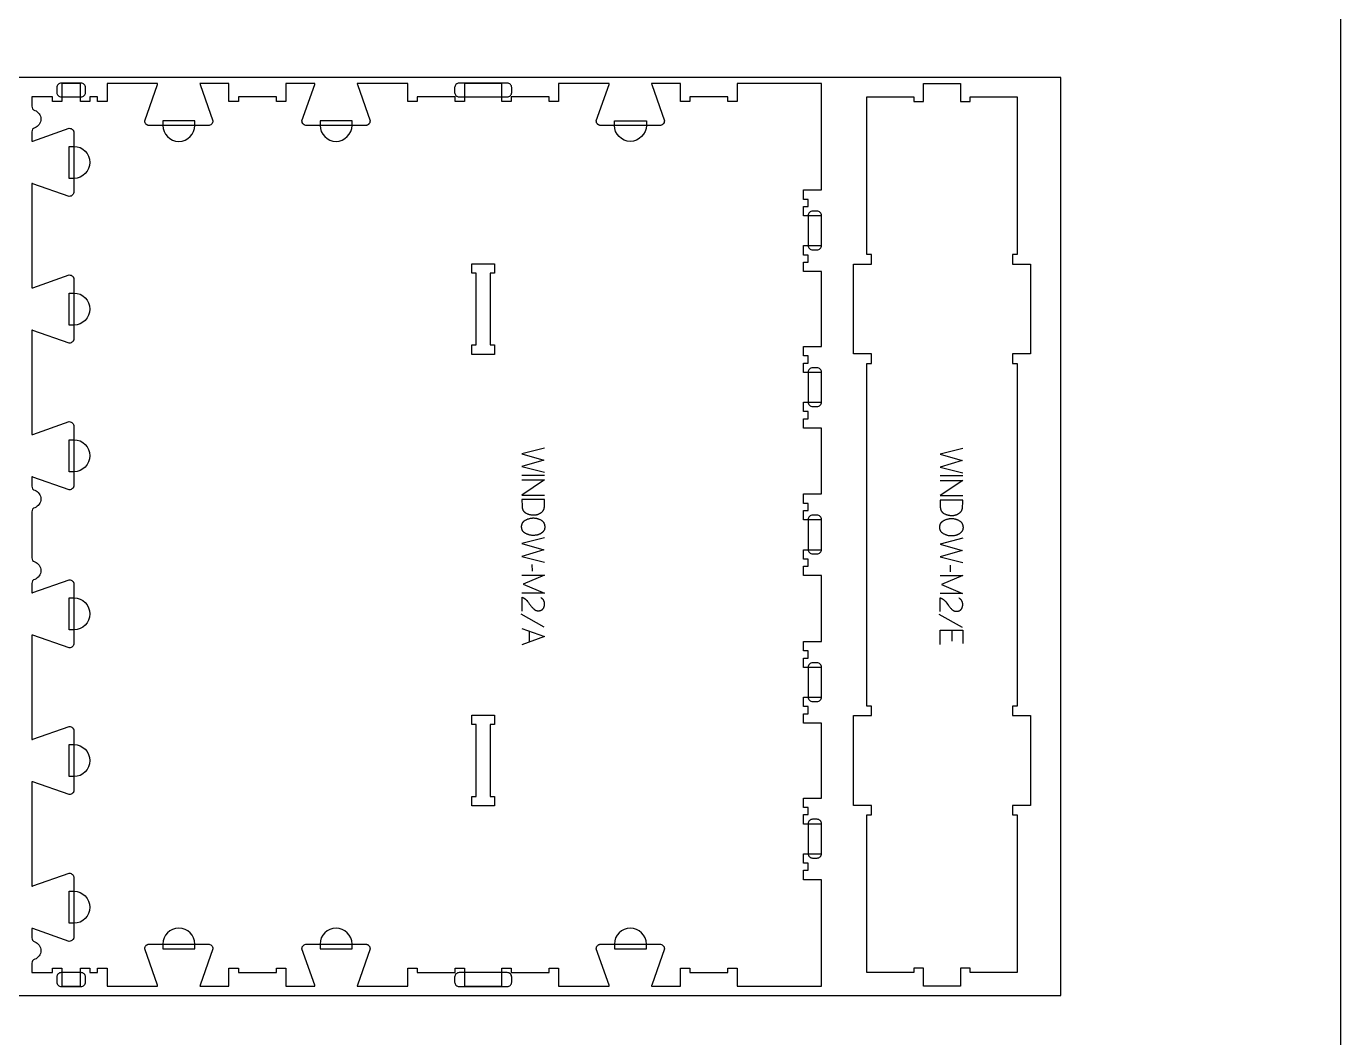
# Model space of a CAD drawing. Extents: x 0 to 4485, y 0 to 8771.
# Drawn here: x 1437 to 3183, y 2387 to 3731 of the extents above; entities that cross this region are included whole.
import ezdxf

# ---------------------------------------------------------------- set-up
doc = ezdxf.new("R2010")
doc.units = 0
for name, color, linetype in [('0_SHEET_SPRUCEPLY_2440X122', 1, 'CONTINUOUS'), ('1_ANYTOOL_1MMDEEP_LABELS_S', 2, 'CONTINUOUS'), ('3_ANYTOOL_CUTTHROUGH_INSID', 4, 'CONTINUOUS'), ('4_ANYTOOL_CUTTHROUGH_OUTSI', 5, 'CONTINUOUS'), ('5_ANYTOOL_HALF_MILL_9MM_IN', 3, 'CONTINUOUS'), ('DONOTCUT', 7, 'CONTINUOUS')]:
    doc.layers.add(name, color=color, linetype=linetype)

msp = doc.modelspace()

# ---------------------------------------------------------------- linework, layer by layer
at = {"layer": '0_SHEET_SPRUCEPLY_2440X122'}
msp.add_lwpolyline([(371.7, 3662.6), (371.7, 2442.6), (2811.7, 2442.6), (2811.7, 3662.6)], close=True, dxfattribs=at)
at = {"layer": '1_ANYTOOL_1MMDEEP_LABELS_S', "color": 2}
for points in [[(2125.4, 3170.2), (2095.4, 3162.5), (2124.5, 3154.1), (2095.4, 3145.6), (2125.4, 3138.1)], [(2681.1, 3169.6), (2651.1, 3161.9), (2680.2, 3153.4), (2651.1, 3144.9), (2681.1, 3137.4)], [(2125.4, 3133.7), (2095.4, 3133.7)], [(2095.4, 3127.7), (2125.4, 3127.7), (2095.4, 3107.7), (2125.4, 3107.7)], [(2681.1, 3133.1), (2651.1, 3133.1)], [(2651.1, 3127.1), (2681.1, 3127.1), (2651.1, 3107), (2681.1, 3107)], [(2125.4, 3050.8), (2095.4, 3043.1), (2124.5, 3034.7), (2095.4, 3026.2), (2125.4, 3018.7)], [(2681.1, 3050.2), (2651.1, 3042.5), (2680.2, 3034), (2651.1, 3025.5), (2681.1, 3018)], [(2109.3, 3006.5), (2109.2, 3015.3)], [(2665, 3005.8), (2664.9, 3014.6)], [(2095.4, 3001.3), (2125.4, 3001.3), (2097.1, 2989.3), (2125.3, 2977.3), (2095.4, 2977.3)], [(2651.1, 3000.7), (2681.1, 3000.7), (2652.8, 2988.7), (2681, 2976.7), (2651.1, 2976.7)], [(2095.5, 2953.5), (2095.5, 2971.8), (2096, 2971.6), (2096.2, 2971.5), (2096.4, 2971.4), (2096.7, 2971.4), (2096.9, 2971.3), (2097.1, 2971.2), (2097.3, 2971.1), (2097.5, 2971), (2097.7, 2970.9), (2097.9, 2970.8), (2098.1, 2970.7), (2098.3, 2970.5), (2098.5, 2970.4), (2098.7, 2970.3), (2098.9, 2970.2), (2099.1, 2970.1), (2099.3, 2969.9), (2099.5, 2969.8), (2099.7, 2969.6), (2099.8, 2969.5), (2100, 2969.4), (2100.2, 2969.2), (2100.4, 2969.1), (2100.5, 2968.9), (2100.7, 2968.7), (2100.9, 2968.6), (2101.1, 2968.4), (2101.2, 2968.2), (2101.4, 2968.1), (2101.7, 2967.7), (2102.9, 2966.2), (2104.1, 2964.7), (2105.2, 2963.2), (2106.4, 2961.7), (2106.9, 2960.9), (2107.5, 2960.2), (2108.1, 2959.5), (2108.7, 2958.8), (2109.3, 2958.1), (2109.9, 2957.5), (2110.5, 2956.9), (2111.1, 2956.3), (2111.2, 2956.1), (2111.4, 2956), (2111.6, 2955.9), (2111.7, 2955.7), (2111.9, 2955.6), (2112.1, 2955.5), (2112.2, 2955.4), (2112.4, 2955.3), (2112.6, 2955.1), (2112.8, 2955), (2112.9, 2954.9), (2113.1, 2954.8), (2113.3, 2954.8), (2113.5, 2954.7), (2113.7, 2954.6), (2113.9, 2954.5), (2114.1, 2954.4), (2114.3, 2954.4), (2114.5, 2954.3), (2114.7, 2954.3), (2114.9, 2954.2), (2115.1, 2954.2), (2115.3, 2954.1), (2115.5, 2954.1), (2115.7, 2954), (2115.9, 2954), (2116.1, 2954), (2116.3, 2954), (2116.5, 2953.9), (2116.8, 2953.9), (2117, 2953.9), (2117.2, 2953.9), (2117.5, 2953.9), (2117.7, 2953.9), (2118, 2953.9), (2118.2, 2954), (2118.4, 2954), (2118.7, 2954), (2118.9, 2954), (2119.1, 2954.1), (2119.3, 2954.1), (2119.6, 2954.2), (2119.8, 2954.2), (2120, 2954.3), (2120.2, 2954.3), (2120.4, 2954.4), (2120.6, 2954.5), (2120.8, 2954.6), (2121, 2954.6), (2121.1, 2954.7), (2121.3, 2954.8), (2121.5, 2954.9), (2121.7, 2955), (2121.8, 2955.1), (2122, 2955.2), (2122.2, 2955.3), (2122.3, 2955.5), (2122.5, 2955.6), (2122.6, 2955.7), (2122.8, 2955.9), (2122.9, 2956), (2123.1, 2956.1), (2123.2, 2956.3), (2123.3, 2956.5), (2123.5, 2956.6), (2123.6, 2956.8), (2123.7, 2956.9), (2123.8, 2957.1), (2124, 2957.3), (2124.1, 2957.4), (2124.2, 2957.6), (2124.3, 2957.8), (2124.4, 2958), (2124.5, 2958.2), (2124.5, 2958.3), (2124.6, 2958.5), (2124.7, 2958.7), (2124.8, 2958.9), (2124.9, 2959.1), (2124.9, 2959.3), (2125, 2959.5), (2125, 2959.7), (2125.1, 2959.9), (2125.2, 2960.1), (2125.2, 2960.3), (2125.2, 2960.6), (2125.3, 2960.8), (2125.3, 2961), (2125.3, 2961.2), (2125.4, 2961.4), (2125.4, 2961.7), (2125.4, 2961.9), (2125.4, 2962.1), (2125.4, 2962.4), (2125.4, 2962.8), (2125.4, 2963.2), (2125.4, 2963.6), (2125.4, 2963.9), (2125.4, 2964.3), (2125.3, 2964.6), (2125.3, 2964.9), (2125.2, 2965.3), (2125.1, 2965.6), (2125, 2965.9), (2125, 2966.1), (2125, 2966.2), (2124.9, 2966.4), (2124.8, 2966.5), (2124.8, 2966.7), (2124.7, 2966.8), (2124.7, 2966.9), (2124.6, 2967.1), (2124.5, 2967.2), (2124.5, 2967.4), (2124.4, 2967.5), (2124.3, 2967.6), (2124.3, 2967.8), (2124.2, 2967.9), (2124.1, 2968), (2124, 2968.2), (2123.9, 2968.3), (2123.8, 2968.4), (2123.7, 2968.6), (2123.7, 2968.7), (2123.6, 2968.8), (2123.5, 2968.9), (2123.4, 2969), (2123.3, 2969.2), (2123.1, 2969.3), (2123, 2969.4), (2122.9, 2969.5), (2122.8, 2969.6), (2122.7, 2969.7), (2122.6, 2969.8), (2122.5, 2969.9), (2122.3, 2970), (2122.1, 2970.2), (2121.8, 2970.4), (2121.5, 2970.6), (2121.3, 2970.8), (2121, 2971), (2120.7, 2971.2), (2120.3, 2971.3)], [(2651.2, 2952.8), (2651.2, 2971.1), (2651.7, 2971), (2651.9, 2970.9), (2652.1, 2970.8), (2652.4, 2970.7), (2652.6, 2970.6), (2652.8, 2970.5), (2653, 2970.4), (2653.2, 2970.3), (2653.4, 2970.2), (2653.6, 2970.1), (2653.8, 2970), (2654, 2969.9), (2654.2, 2969.8), (2654.4, 2969.7), (2654.6, 2969.5), (2654.8, 2969.4), (2655, 2969.3), (2655.2, 2969.1), (2655.4, 2969), (2655.5, 2968.9), (2655.7, 2968.7), (2655.9, 2968.6), (2656.1, 2968.4), (2656.2, 2968.3), (2656.4, 2968.1), (2656.6, 2967.9), (2656.7, 2967.8), (2656.9, 2967.6), (2657.1, 2967.4), (2657.4, 2967.1), (2658.6, 2965.6), (2659.8, 2964.1), (2660.9, 2962.6), (2662.1, 2961.1), (2662.6, 2960.3), (2663.2, 2959.6), (2663.8, 2958.9), (2664.4, 2958.2), (2665, 2957.5), (2665.6, 2956.9), (2666.2, 2956.2), (2666.8, 2955.6), (2666.9, 2955.5), (2667.1, 2955.4), (2667.3, 2955.2), (2667.4, 2955.1), (2667.6, 2955), (2667.8, 2954.8), (2667.9, 2954.7), (2668.1, 2954.6), (2668.3, 2954.5), (2668.5, 2954.4), (2668.6, 2954.3), (2668.8, 2954.2), (2669, 2954.1), (2669.2, 2954), (2669.4, 2953.9), (2669.6, 2953.9), (2669.8, 2953.8), (2670, 2953.7), (2670.1, 2953.7), (2670.3, 2953.6), (2670.6, 2953.6), (2670.8, 2953.5), (2671, 2953.5), (2671.2, 2953.4), (2671.4, 2953.4), (2671.6, 2953.4), (2671.8, 2953.3), (2672, 2953.3), (2672.2, 2953.3), (2672.5, 2953.3), (2672.7, 2953.3), (2672.9, 2953.3), (2673.2, 2953.3), (2673.4, 2953.3), (2673.7, 2953.3), (2673.9, 2953.3), (2674.1, 2953.3), (2674.4, 2953.4), (2674.6, 2953.4), (2674.8, 2953.4), (2675, 2953.5), (2675.2, 2953.5), (2675.5, 2953.6), (2675.7, 2953.6), (2675.9, 2953.7), (2676.1, 2953.8), (2676.3, 2953.8), (2676.5, 2953.9), (2676.7, 2954), (2676.8, 2954.1), (2677, 2954.2), (2677.2, 2954.3), (2677.4, 2954.4), (2677.5, 2954.5), (2677.7, 2954.6), (2677.9, 2954.7), (2678, 2954.8), (2678.2, 2955), (2678.3, 2955.1), (2678.5, 2955.2), (2678.6, 2955.4), (2678.8, 2955.5), (2678.9, 2955.7), (2679, 2955.8), (2679.2, 2956), (2679.3, 2956.1), (2679.4, 2956.3), (2679.5, 2956.5), (2679.7, 2956.6), (2679.8, 2956.8), (2679.9, 2957), (2680, 2957.2), (2680.1, 2957.3), (2680.2, 2957.5), (2680.2, 2957.7), (2680.3, 2957.9), (2680.4, 2958.1), (2680.5, 2958.3), (2680.6, 2958.5), (2680.6, 2958.7), (2680.7, 2958.9), (2680.7, 2959.1), (2680.8, 2959.3), (2680.9, 2959.5), (2680.9, 2959.7), (2680.9, 2959.9), (2681, 2960.1), (2681, 2960.4), (2681, 2960.6), (2681.1, 2960.8), (2681.1, 2961), (2681.1, 2961.3), (2681.1, 2961.5), (2681.1, 2961.7), (2681.1, 2962.2), (2681.1, 2962.6), (2681.1, 2962.9), (2681.1, 2963.3), (2681.1, 2963.6), (2681, 2964), (2681, 2964.3), (2680.9, 2964.6), (2680.8, 2964.9), (2680.7, 2965.3), (2680.7, 2965.4), (2680.6, 2965.6), (2680.6, 2965.7), (2680.5, 2965.9), (2680.5, 2966), (2680.4, 2966.2), (2680.4, 2966.3), (2680.3, 2966.5), (2680.2, 2966.6), (2680.2, 2966.7), (2680.1, 2966.9), (2680, 2967), (2679.9, 2967.1), (2679.9, 2967.3), (2679.8, 2967.4), (2679.7, 2967.5), (2679.6, 2967.7), (2679.5, 2967.8), (2679.4, 2967.9), (2679.3, 2968), (2679.3, 2968.2), (2679.2, 2968.3), (2679.1, 2968.4), (2679, 2968.5), (2678.8, 2968.6), (2678.7, 2968.7), (2678.6, 2968.9), (2678.5, 2969), (2678.4, 2969.1), (2678.3, 2969.2), (2678.2, 2969.3), (2678, 2969.4), (2677.8, 2969.6), (2677.5, 2969.8), (2677.2, 2970), (2677, 2970.2), (2676.7, 2970.3), (2676.4, 2970.5), (2676, 2970.7)], [(2125, 2932.2), (2094.2, 2949.4)], [(2680.7, 2931.6), (2649.9, 2948.8)], [(2095.4, 2930.5), (2125.4, 2919.6), (2095.4, 2908.6)], [(2105, 2927.1), (2105, 2912.1)], [(2651.1, 2909.2), (2651.1, 2928.2), (2681.1, 2928.2), (2681.1, 2910.3)], [(2667.2, 2913.5), (2667.2, 2928.2)]]:
    msp.add_lwpolyline(points, dxfattribs=at)
for points in [[(2125.4, 3101.6), (2095.4, 3101.6), (2095.5, 3093.1), (2095.5, 3092.7), (2095.6, 3092.3), (2095.6, 3091.9), (2095.6, 3091.5), (2095.7, 3091.1), (2095.7, 3090.7), (2095.8, 3090.4), (2095.9, 3090), (2096, 3089.7), (2096.1, 3089.3), (2096.2, 3089), (2096.3, 3088.7), (2096.4, 3088.3), (2096.5, 3088.2), (2096.5, 3088), (2096.6, 3087.9), (2096.7, 3087.7), (2096.8, 3087.6), (2096.8, 3087.4), (2096.9, 3087.3), (2097, 3087.2), (2097.1, 3087), (2097.2, 3086.9), (2097.3, 3086.7), (2097.3, 3086.6), (2097.4, 3086.5), (2097.5, 3086.4), (2097.6, 3086.2), (2097.7, 3086.1), (2097.8, 3086), (2097.9, 3085.9), (2098.1, 3085.7), (2098.2, 3085.6), (2098.3, 3085.5), (2098.4, 3085.4), (2098.5, 3085.3), (2098.6, 3085.2), (2098.7, 3085.1), (2098.9, 3084.9), (2099, 3084.8), (2099.1, 3084.7), (2099.3, 3084.6), (2099.4, 3084.5), (2099.5, 3084.4), (2099.7, 3084.4), (2100, 3084.2), (2100.2, 3084), (2100.5, 3083.8), (2101.2, 3083.5), (2101.8, 3083.2), (2102.4, 3082.9), (2103.1, 3082.7), (2103.7, 3082.4), (2104.3, 3082.2), (2105, 3082), (2105.7, 3081.9), (2106.3, 3081.7), (2107, 3081.6), (2107.7, 3081.5), (2108.4, 3081.4), (2109, 3081.3), (2109.7, 3081.3), (2110.4, 3081.2), (2111.1, 3081.2), (2111.7, 3081.2), (2112.3, 3081.2), (2112.9, 3081.3), (2113.5, 3081.4), (2114.1, 3081.5), (2114.3, 3081.5), (2114.6, 3081.6), (2114.9, 3081.6), (2115.2, 3081.7), (2115.5, 3081.8), (2115.7, 3081.8), (2116, 3081.9), (2116.3, 3082), (2116.6, 3082.1), (2116.8, 3082.2), (2117.1, 3082.3), (2117.4, 3082.4), (2117.6, 3082.5), (2117.9, 3082.6), (2118.4, 3082.9), (2118.9, 3083.1), (2119.5, 3083.4), (2120, 3083.7), (2120.3, 3083.9), (2120.6, 3084.1), (2120.9, 3084.3), (2121.1, 3084.5), (2121.4, 3084.7), (2121.7, 3084.9), (2121.9, 3085.1), (2122.2, 3085.3), (2122.4, 3085.6), (2122.6, 3085.8), (2122.8, 3086), (2123, 3086.3), (2123.2, 3086.5), (2123.4, 3086.7), (2123.6, 3087), (2123.8, 3087.2), (2123.9, 3087.5), (2124.1, 3087.7), (2124.2, 3088), (2124.3, 3088.2), (2124.4, 3088.5), (2124.6, 3088.8), (2124.7, 3089), (2124.8, 3089.3), (2124.8, 3089.6), (2124.9, 3089.9), (2125, 3090.1), (2125, 3090.4), (2125.1, 3090.7), (2125.1, 3091), (2125.2, 3091.3), (2125.2, 3091.6), (2125.3, 3094), (2125.4, 3096.5), (2125.4, 3099)], [(2681.1, 3101), (2651.1, 3101), (2651.2, 3092.4), (2651.2, 3092), (2651.3, 3091.6), (2651.3, 3091.2), (2651.3, 3090.8), (2651.4, 3090.5), (2651.4, 3090.1), (2651.5, 3089.7), (2651.6, 3089.4), (2651.7, 3089), (2651.8, 3088.7), (2651.9, 3088.3), (2652, 3088), (2652.1, 3087.7), (2652.2, 3087.6), (2652.2, 3087.4), (2652.3, 3087.2), (2652.4, 3087.1), (2652.5, 3086.9), (2652.5, 3086.8), (2652.6, 3086.7), (2652.7, 3086.5), (2652.8, 3086.4), (2652.9, 3086.2), (2652.9, 3086.1), (2653, 3086), (2653.1, 3085.8), (2653.2, 3085.7), (2653.3, 3085.6), (2653.4, 3085.5), (2653.5, 3085.3), (2653.6, 3085.2), (2653.7, 3085.1), (2653.9, 3085), (2654, 3084.9), (2654.1, 3084.7), (2654.2, 3084.6), (2654.3, 3084.5), (2654.4, 3084.4), (2654.6, 3084.3), (2654.7, 3084.2), (2654.8, 3084.1), (2655, 3084), (2655.1, 3083.9), (2655.2, 3083.8), (2655.4, 3083.7), (2655.6, 3083.5), (2655.9, 3083.3), (2656.2, 3083.2), (2656.9, 3082.9), (2657.5, 3082.6), (2658.1, 3082.3), (2658.8, 3082), (2659.4, 3081.8), (2660, 3081.6), (2660.7, 3081.4), (2661.4, 3081.2), (2662, 3081.1), (2662.7, 3080.9), (2663.4, 3080.8), (2664, 3080.7), (2664.7, 3080.7), (2665.4, 3080.6), (2666.1, 3080.6), (2666.8, 3080.6), (2667.4, 3080.6), (2668, 3080.6), (2668.6, 3080.7), (2669.2, 3080.7), (2669.8, 3080.8), (2670, 3080.9), (2670.3, 3080.9), (2670.6, 3081), (2670.9, 3081), (2671.2, 3081.1), (2671.4, 3081.2), (2671.7, 3081.3), (2672, 3081.4), (2672.3, 3081.4), (2672.5, 3081.5), (2672.8, 3081.6), (2673.1, 3081.7), (2673.3, 3081.9), (2673.6, 3082), (2674.1, 3082.2), (2674.6, 3082.5), (2675.2, 3082.8), (2675.7, 3083.1), (2676, 3083.2), (2676.3, 3083.4), (2676.6, 3083.6), (2676.8, 3083.9), (2677.1, 3084.1), (2677.4, 3084.3), (2677.6, 3084.5), (2677.9, 3084.7), (2678.1, 3084.9), (2678.3, 3085.2), (2678.5, 3085.4), (2678.7, 3085.6), (2678.9, 3085.8), (2679.1, 3086.1), (2679.3, 3086.3), (2679.4, 3086.6), (2679.6, 3086.8), (2679.8, 3087.1), (2679.9, 3087.3), (2680, 3087.6), (2680.1, 3087.9), (2680.3, 3088.1), (2680.4, 3088.4), (2680.5, 3088.7), (2680.5, 3088.9), (2680.6, 3089.2), (2680.7, 3089.5), (2680.7, 3089.8), (2680.8, 3090.1), (2680.8, 3090.4), (2680.8, 3090.7), (2680.9, 3091), (2681, 3093.4), (2681.1, 3095.9), (2681.1, 3098.4)], [(2125.8, 3065.1), (2125.8, 3064.8), (2125.8, 3064.4), (2125.7, 3064), (2125.7, 3063.7), (2125.7, 3063.5), (2125.6, 3063.4), (2125.6, 3063.2), (2125.6, 3063), (2125.5, 3062.9), (2125.5, 3062.7), (2125.5, 3062.5), (2125.4, 3062.4), (2125.4, 3062.2), (2125.3, 3062), (2125.3, 3061.9), (2125.2, 3061.7), (2125.2, 3061.6), (2125.1, 3061.4), (2125, 3061.3), (2125, 3061.1), (2124.9, 3061), (2124.8, 3060.9), (2124.7, 3060.7), (2124.7, 3060.6), (2124.6, 3060.4), (2124.5, 3060.3), (2124.4, 3060.2), (2124.3, 3060), (2124.1, 3059.8), (2123.9, 3059.5), (2123.7, 3059.3), (2123.5, 3059), (2123.3, 3058.8), (2123.1, 3058.6), (2122.9, 3058.3), (2122.6, 3058.1), (2122.4, 3057.9), (2122.2, 3057.7), (2121.9, 3057.5), (2121.6, 3057.3), (2121.4, 3057.1), (2121.1, 3056.9), (2120.8, 3056.8), (2120.6, 3056.6), (2120.3, 3056.4), (2120, 3056.3), (2119.7, 3056.1), (2119.4, 3056), (2119.1, 3055.8), (2118.8, 3055.7), (2118.5, 3055.5), (2118.2, 3055.4), (2117.9, 3055.3), (2117.5, 3055.2), (2117.2, 3055.1), (2116.9, 3055), (2116.6, 3054.9), (2116.2, 3054.8), (2115.9, 3054.7), (2115.5, 3054.6), (2114.9, 3054.5), (2114.2, 3054.3), (2113.5, 3054.2), (2112.9, 3054.2), (2112.2, 3054.1), (2111.6, 3054), (2110.9, 3054), (2110.3, 3054), (2109.6, 3054), (2109, 3054), (2108.4, 3054.1), (2107.7, 3054.2), (2107.1, 3054.3), (2106.5, 3054.4), (2105.8, 3054.5), (2105.2, 3054.7), (2104.5, 3054.9), (2103.9, 3055.1), (2103.3, 3055.3), (2102.6, 3055.6), (2102, 3055.8), (2101.4, 3056.1), (2100.7, 3056.4), (2100.1, 3056.8), (2099.8, 3056.9), (2099.5, 3057.1), (2099.2, 3057.3), (2098.9, 3057.5), (2098.6, 3057.7), (2098.3, 3057.9), (2098.1, 3058.1), (2097.8, 3058.3), (2097.7, 3058.5), (2097.6, 3058.6), (2097.5, 3058.7), (2097.4, 3058.8), (2097.3, 3058.9), (2097.2, 3059), (2097.1, 3059.2), (2097, 3059.3), (2096.9, 3059.4), (2096.8, 3059.5), (2096.7, 3059.7), (2096.6, 3059.8), (2096.5, 3059.9), (2096.4, 3060.1), (2096.3, 3060.2), (2096.3, 3060.3), (2096.2, 3060.5), (2096.1, 3060.6), (2096, 3060.7), (2096, 3060.9), (2095.9, 3061), (2095.8, 3061.2), (2095.8, 3061.3), (2095.7, 3061.5), (2095.6, 3061.6), (2095.6, 3061.8), (2095.5, 3061.9), (2095.5, 3062.1), (2095.4, 3062.4), (2095.3, 3062.7), (2095.2, 3063), (2095.2, 3063.4), (2095.1, 3063.7), (2095.1, 3064), (2095, 3064.4), (2095, 3064.8), (2095, 3065.1), (2095, 3065.5), (2095, 3065.9), (2095, 3066.2), (2095, 3066.6), (2095.1, 3067), (2095.1, 3067.3), (2095.2, 3067.7), (2095.2, 3068), (2095.3, 3068.4), (2095.4, 3068.7), (2095.5, 3069), (2095.5, 3069.2), (2095.6, 3069.3), (2095.6, 3069.5), (2095.7, 3069.6), (2095.8, 3069.8), (2095.8, 3069.9), (2095.9, 3070.1), (2096, 3070.2), (2096, 3070.4), (2096.1, 3070.5), (2096.2, 3070.7), (2096.3, 3070.8), (2096.4, 3070.9), (2096.4, 3071.1), (2096.5, 3071.2), (2096.6, 3071.3), (2096.7, 3071.5), (2096.8, 3071.6), (2096.9, 3071.7), (2097, 3071.9), (2097.1, 3072), (2097.2, 3072.1), (2097.3, 3072.2), (2097.4, 3072.4), (2097.5, 3072.5), (2097.7, 3072.6), (2097.8, 3072.7), (2097.9, 3072.8), (2098, 3072.9), (2098.1, 3073), (2098.4, 3073.3), (2098.7, 3073.5), (2098.9, 3073.7), (2099.2, 3073.9), (2099.5, 3074.1), (2099.8, 3074.2), (2100.2, 3074.4), (2100.8, 3074.8), (2101.5, 3075.1), (2102.1, 3075.4), (2102.8, 3075.6), (2103.4, 3075.9), (2104.1, 3076.1), (2104.7, 3076.3), (2105.4, 3076.5), (2106, 3076.7), (2106.7, 3076.8), (2107.3, 3076.9), (2108, 3077), (2108.6, 3077.1), (2109.3, 3077.1), (2109.9, 3077.2), (2110.6, 3077.2), (2111.3, 3077.2), (2112, 3077.1), (2112.6, 3077.1), (2113.3, 3077), (2114, 3076.9), (2114.7, 3076.8), (2115.3, 3076.6), (2116, 3076.5), (2116.6, 3076.3), (2117.2, 3076.1), (2117.9, 3075.8), (2118.5, 3075.6), (2119.1, 3075.3), (2119.8, 3075), (2120.4, 3074.6), (2121, 3074.3), (2121.3, 3074.1), (2121.6, 3073.9), (2121.8, 3073.7), (2122.1, 3073.5), (2122.4, 3073.3), (2122.6, 3073.1), (2122.8, 3072.9), (2123.1, 3072.6), (2123.2, 3072.5), (2123.3, 3072.4), (2123.4, 3072.3), (2123.5, 3072.2), (2123.6, 3072), (2123.7, 3071.9), (2123.8, 3071.8), (2123.9, 3071.6), (2124, 3071.5), (2124.1, 3071.4), (2124.2, 3071.2), (2124.3, 3071.1), (2124.4, 3071), (2124.4, 3070.8), (2124.5, 3070.7), (2124.6, 3070.6), (2124.7, 3070.4), (2124.7, 3070.3), (2124.9, 3070), (2125, 3069.7), (2125.1, 3069.4), (2125.2, 3069), (2125.3, 3068.7), (2125.4, 3068.4), (2125.5, 3068.1), (2125.6, 3067.7), (2125.6, 3067.4), (2125.7, 3067), (2125.7, 3066.7), (2125.8, 3066.3), (2125.8, 3065.9), (2125.8, 3065.5)], [(2681.5, 3064.5), (2681.5, 3064.1), (2681.5, 3063.8), (2681.4, 3063.4), (2681.4, 3063.1), (2681.4, 3062.9), (2681.3, 3062.7), (2681.3, 3062.5), (2681.3, 3062.4), (2681.2, 3062.2), (2681.2, 3062), (2681.2, 3061.9), (2681.1, 3061.7), (2681.1, 3061.6), (2681, 3061.4), (2681, 3061.3), (2680.9, 3061.1), (2680.9, 3060.9), (2680.8, 3060.8), (2680.7, 3060.6), (2680.7, 3060.5), (2680.6, 3060.4), (2680.5, 3060.2), (2680.4, 3060.1), (2680.4, 3059.9), (2680.3, 3059.8), (2680.2, 3059.7), (2680.1, 3059.5), (2680, 3059.4), (2679.8, 3059.1), (2679.6, 3058.9), (2679.4, 3058.6), (2679.2, 3058.4), (2679, 3058.2), (2678.8, 3057.9), (2678.6, 3057.7), (2678.3, 3057.5), (2678.1, 3057.3), (2677.9, 3057.1), (2677.6, 3056.9), (2677.3, 3056.7), (2677.1, 3056.5), (2676.8, 3056.3), (2676.5, 3056.1), (2676.3, 3055.9), (2676, 3055.8), (2675.7, 3055.6), (2675.4, 3055.5), (2675.1, 3055.3), (2674.8, 3055.2), (2674.5, 3055), (2674.2, 3054.9), (2673.9, 3054.8), (2673.6, 3054.7), (2673.2, 3054.5), (2672.9, 3054.4), (2672.6, 3054.3), (2672.3, 3054.2), (2671.9, 3054.1), (2671.6, 3054.1), (2671.2, 3054), (2670.6, 3053.8), (2669.9, 3053.7), (2669.2, 3053.6), (2668.6, 3053.5), (2667.9, 3053.4), (2667.3, 3053.4), (2666.6, 3053.4), (2666, 3053.4), (2665.3, 3053.4), (2664.7, 3053.4), (2664.1, 3053.5), (2663.4, 3053.5), (2662.8, 3053.6), (2662.1, 3053.7), (2661.5, 3053.9), (2660.9, 3054), (2660.2, 3054.2), (2659.6, 3054.4), (2659, 3054.7), (2658.3, 3054.9), (2657.7, 3055.2), (2657, 3055.5), (2656.4, 3055.8), (2655.8, 3056.1), (2655.5, 3056.3), (2655.2, 3056.5), (2654.9, 3056.7), (2654.6, 3056.9), (2654.3, 3057.1), (2654, 3057.3), (2653.8, 3057.5), (2653.5, 3057.7), (2653.4, 3057.8), (2653.3, 3057.9), (2653.2, 3058), (2653.1, 3058.2), (2653, 3058.3), (2652.9, 3058.4), (2652.8, 3058.5), (2652.7, 3058.6), (2652.6, 3058.8), (2652.5, 3058.9), (2652.4, 3059), (2652.3, 3059.1), (2652.2, 3059.3), (2652.1, 3059.4), (2652, 3059.5), (2651.9, 3059.7), (2651.9, 3059.8), (2651.8, 3060), (2651.7, 3060.1), (2651.7, 3060.2), (2651.6, 3060.4), (2651.5, 3060.5), (2651.5, 3060.7), (2651.4, 3060.8), (2651.3, 3061), (2651.3, 3061.1), (2651.2, 3061.3), (2651.2, 3061.4), (2651.1, 3061.7), (2651, 3062.1), (2650.9, 3062.4), (2650.9, 3062.7), (2650.8, 3063.1), (2650.8, 3063.4), (2650.7, 3063.8), (2650.7, 3064.1), (2650.7, 3064.5), (2650.7, 3064.8), (2650.7, 3065.2), (2650.7, 3065.6), (2650.7, 3066), (2650.8, 3066.3), (2650.8, 3066.7), (2650.9, 3067), (2650.9, 3067.4), (2651, 3067.7), (2651.1, 3068), (2651.2, 3068.4), (2651.2, 3068.5), (2651.3, 3068.7), (2651.3, 3068.8), (2651.4, 3069), (2651.5, 3069.1), (2651.5, 3069.3), (2651.6, 3069.4), (2651.7, 3069.6), (2651.7, 3069.7), (2651.8, 3069.9), (2651.9, 3070), (2652, 3070.2), (2652.1, 3070.3), (2652.1, 3070.4), (2652.2, 3070.6), (2652.3, 3070.7), (2652.4, 3070.8), (2652.5, 3071), (2652.6, 3071.1), (2652.7, 3071.2), (2652.8, 3071.3), (2652.9, 3071.5), (2653, 3071.6), (2653.1, 3071.7), (2653.2, 3071.8), (2653.4, 3072), (2653.5, 3072.1), (2653.6, 3072.2), (2653.7, 3072.3), (2653.8, 3072.4), (2654.1, 3072.6), (2654.4, 3072.8), (2654.6, 3073), (2654.9, 3073.2), (2655.2, 3073.4), (2655.5, 3073.6), (2655.9, 3073.8), (2656.5, 3074.1), (2657.2, 3074.4), (2657.8, 3074.7), (2658.5, 3075), (2659.1, 3075.2), (2659.8, 3075.5), (2660.4, 3075.7), (2661.1, 3075.8), (2661.7, 3076), (2662.4, 3076.2), (2663, 3076.3), (2663.7, 3076.4), (2664.3, 3076.4), (2665, 3076.5), (2665.6, 3076.5), (2666.3, 3076.5), (2667, 3076.5), (2667.7, 3076.5), (2668.3, 3076.4), (2669, 3076.4), (2669.7, 3076.3), (2670.3, 3076.1), (2671, 3076), (2671.7, 3075.8), (2672.3, 3075.6), (2672.9, 3075.4), (2673.6, 3075.2), (2674.2, 3074.9), (2674.8, 3074.6), (2675.5, 3074.3), (2676.1, 3074), (2676.7, 3073.6), (2677, 3073.5), (2677.3, 3073.3), (2677.5, 3073.1), (2677.8, 3072.9), (2678.1, 3072.7), (2678.3, 3072.4), (2678.5, 3072.2), (2678.8, 3072), (2678.9, 3071.9), (2679, 3071.8), (2679.1, 3071.6), (2679.2, 3071.5), (2679.3, 3071.4), (2679.4, 3071.3), (2679.5, 3071.1), (2679.6, 3071), (2679.7, 3070.9), (2679.8, 3070.7), (2679.9, 3070.6), (2680, 3070.5), (2680, 3070.3), (2680.1, 3070.2), (2680.2, 3070.1), (2680.3, 3069.9), (2680.4, 3069.8), (2680.4, 3069.6), (2680.6, 3069.3), (2680.7, 3069), (2680.8, 3068.7), (2680.9, 3068.4), (2681, 3068.1), (2681.1, 3067.8), (2681.2, 3067.4), (2681.3, 3067.1), (2681.3, 3066.7), (2681.4, 3066.4), (2681.4, 3066), (2681.4, 3065.6), (2681.5, 3065.3), (2681.5, 3064.9)]]:
    msp.add_lwpolyline(points, close=True, dxfattribs=at)
at = {"layer": '3_ANYTOOL_CUTTHROUGH_INSID', "color": 4}
for points in [[(2058.9, 3294.6), (2028.6, 3294.6), (2028.6, 3307.1), (2034.6, 3307.1), (2034.6, 3402.6), (2028.6, 3402.6), (2028.6, 3415.1), (2059.1, 3415.1), (2059.1, 3402.6), (2053.1, 3402.6), (2053.1, 3307.1), (2059.1, 3307.1), (2059.1, 3294.6)], [(2028.6, 2802.6), (2028.6, 2815.1), (2059.1, 2815.1), (2059.1, 2802.6), (2053.1, 2802.6), (2053.1, 2707.1), (2059.1, 2707.1), (2059.1, 2694.6), (2028.6, 2694.6), (2028.6, 2707.1), (2034.6, 2707.1), (2034.6, 2802.6)]]:
    msp.add_lwpolyline(points, close=True, dxfattribs=at)
at = {"layer": '4_ANYTOOL_CUTTHROUGH_OUTSI', "color": 5}
msp.add_lwpolyline([(1444.1, 3624.2, 0.317837), (1448, 3618.8, -0.707107), (1448, 3595.7, 0.317837), (1444.1, 3590.3), (1444.1, 3577.9, 0.061485), (1445.5, 3578.1), (1493.9, 3595), (1493.9, 3595), (1493.9, 3595, -0.198912), (1498.3, 3593.2), (1498.4, 3593.1), (1498.5, 3593), (1498.6, 3592.8), (1498.7, 3592.7), (1498.8, 3592.6), (1498.9, 3592.5), (1499, 3592.4), (1499.1, 3592.2), (1499.2, 3592.1), (1499.3, 3592), (1499.3, 3591.8), (1499.4, 3591.7), (1499.5, 3591.6), (1499.5, 3591.4), (1499.6, 3591.3), (1499.7, 3591.1), (1499.7, 3591), (1499.8, 3590.9), (1499.8, 3590.7), (1499.9, 3590.6), (1499.9, 3590.4), (1500, 3590.3), (1500, 3590.1), (1500, 3590), (1500.1, 3589.8), (1500.1, 3589.7), (1500.1, 3589.5), (1500.1, 3589.4), (1500.1, 3589.2), (1500.1, 3589.1), (1500.1, 3588.9), (1500.1, 3588.8), (1500.1, 3510.8, -0.414214), (1493.9, 3504.5), (1493.9, 3504.5), (1493.8, 3504.5), (1445.5, 3521.4), (1445.5, 3521.4, 0.061485), (1444.1, 3521.6), (1444.1, 3383, 0.061485), (1445.5, 3383.2), (1493.9, 3400.1), (1493.9, 3400.1), (1493.9, 3400.1, -0.198912), (1498.3, 3398.3), (1498.4, 3398.2), (1498.5, 3398.1), (1498.6, 3397.9), (1498.7, 3397.8), (1498.8, 3397.7), (1498.9, 3397.6), (1499, 3397.5), (1499.1, 3397.3), (1499.2, 3397.2), (1499.3, 3397.1), (1499.3, 3396.9), (1499.4, 3396.8), (1499.5, 3396.7), (1499.5, 3396.5), (1499.6, 3396.4), (1499.7, 3396.2), (1499.7, 3396.1), (1499.8, 3396), (1499.8, 3395.8), (1499.9, 3395.7), (1499.9, 3395.5), (1500, 3395.4), (1500, 3395.2), (1500, 3395.1), (1500.1, 3394.9), (1500.1, 3394.8), (1500.1, 3394.6), (1500.1, 3394.5), (1500.1, 3394.3), (1500.1, 3394.2), (1500.1, 3394), (1500.1, 3393.9), (1500.1, 3315.9), (1500.1, 3315.7), (1500.1, 3315.6), (1500.1, 3315.4), (1500.1, 3315.3), (1500.1, 3315.1), (1500.1, 3314.9), (1500.1, 3314.8), (1500, 3314.6), (1500, 3314.5), (1500, 3314.3), (1499.9, 3314.2), (1499.9, 3314), (1499.8, 3313.9), (1499.8, 3313.8), (1499.7, 3313.6), (1499.7, 3313.5), (1499.6, 3313.3), (1499.5, 3313.2), (1499.5, 3313), (1499.4, 3312.9), (1499.3, 3312.8), (1499.3, 3312.6), (1499.2, 3312.5), (1499.1, 3312.4), (1499, 3312.2), (1498.9, 3312.1), (1498.8, 3312), (1498.7, 3311.9), (1498.6, 3311.8), (1498.5, 3311.7), (1498.4, 3311.5), (1498.3, 3311.4, -0.198912), (1493.9, 3309.6), (1493.9, 3309.6), (1493.8, 3309.6), (1445.5, 3326.5), (1445.5, 3326.5, 0.061485), (1444.1, 3326.7), (1444.1, 3188.1, 0.061485), (1445.5, 3188.3), (1493.9, 3205.2), (1493.9, 3205.2), (1493.9, 3205.2, -0.414214), (1500.1, 3199), (1500.1, 3121), (1500.1, 3120.8), (1500.1, 3120.7), (1500.1, 3120.5), (1500.1, 3120.4), (1500.1, 3120.2), (1500.1, 3120), (1500.1, 3119.9), (1500, 3119.7), (1500, 3119.6), (1500, 3119.4), (1499.9, 3119.3), (1499.9, 3119.1), (1499.8, 3119), (1499.8, 3118.9), (1499.7, 3118.7), (1499.7, 3118.6), (1499.6, 3118.4), (1499.5, 3118.3), (1499.5, 3118.1), (1499.4, 3118), (1499.3, 3117.9), (1499.3, 3117.7), (1499.2, 3117.6), (1499.1, 3117.5), (1499, 3117.3), (1498.9, 3117.2), (1498.8, 3117.1), (1498.7, 3117), (1498.6, 3116.9), (1498.5, 3116.8), (1498.4, 3116.6), (1498.3, 3116.5, -0.198912), (1493.9, 3114.7), (1493.9, 3114.7), (1493.8, 3114.7), (1445.5, 3131.6), (1445.5, 3131.6, 0.061485), (1444.1, 3131.8), (1444.1, 3119.4, 0.317837), (1448, 3114, -0.707107), (1448, 3090.9, 0.317837), (1444.1, 3085.5), (1444.1, 3024.2, 0.317837), (1448, 3018.8, -0.707107), (1448, 2995.7, 0.317837), (1444.1, 2990.3), (1444.1, 2977.9, 0.061485), (1445.5, 2978.1), (1493.9, 2995), (1493.9, 2995), (1493.9, 2995, -0.198912), (1498.3, 2993.2), (1498.4, 2993.1), (1498.5, 2993), (1498.6, 2992.8), (1498.7, 2992.7), (1498.8, 2992.6), (1498.9, 2992.5), (1499, 2992.4), (1499.1, 2992.2), (1499.2, 2992.1), (1499.3, 2992), (1499.3, 2991.8), (1499.4, 2991.7), (1499.5, 2991.6), (1499.5, 2991.4), (1499.6, 2991.3), (1499.7, 2991.1), (1499.7, 2991), (1499.8, 2990.9), (1499.8, 2990.7), (1499.9, 2990.6), (1499.9, 2990.4), (1500, 2990.3), (1500, 2990.1), (1500, 2990), (1500.1, 2989.8), (1500.1, 2989.7), (1500.1, 2989.5), (1500.1, 2989.4), (1500.1, 2989.2), (1500.1, 2989.1), (1500.1, 2988.9), (1500.1, 2988.8), (1500.1, 2910.8, -0.414214), (1493.9, 2904.5), (1493.9, 2904.5), (1493.8, 2904.5), (1445.5, 2921.4), (1445.5, 2921.4, 0.061485), (1444.1, 2921.6), (1444.1, 2783, 0.061485), (1445.5, 2783.2), (1493.9, 2800.1), (1493.9, 2800.1), (1493.9, 2800.1, -0.198912), (1498.3, 2798.3), (1498.4, 2798.2), (1498.5, 2798.1), (1498.6, 2797.9), (1498.7, 2797.8), (1498.8, 2797.7), (1498.9, 2797.6), (1499, 2797.5), (1499.1, 2797.3), (1499.2, 2797.2), (1499.3, 2797.1), (1499.3, 2796.9), (1499.4, 2796.8), (1499.5, 2796.7), (1499.5, 2796.5), (1499.6, 2796.4), (1499.7, 2796.2), (1499.7, 2796.1), (1499.8, 2796), (1499.8, 2795.8), (1499.9, 2795.7), (1499.9, 2795.5), (1500, 2795.4), (1500, 2795.2), (1500, 2795.1), (1500.1, 2794.9), (1500.1, 2794.8), (1500.1, 2794.6), (1500.1, 2794.5), (1500.1, 2794.3), (1500.1, 2794.2), (1500.1, 2794), (1500.1, 2793.9), (1500.1, 2715.9), (1500.1, 2715.7), (1500.1, 2715.6), (1500.1, 2715.4), (1500.1, 2715.3), (1500.1, 2715.1), (1500.1, 2714.9), (1500.1, 2714.8), (1500, 2714.6), (1500, 2714.5), (1500, 2714.3), (1499.9, 2714.2), (1499.9, 2714), (1499.8, 2713.9), (1499.8, 2713.8), (1499.7, 2713.6), (1499.7, 2713.5), (1499.6, 2713.3), (1499.5, 2713.2), (1499.5, 2713), (1499.4, 2712.9), (1499.3, 2712.8), (1499.3, 2712.6), (1499.2, 2712.5), (1499.1, 2712.4), (1499, 2712.2), (1498.9, 2712.1), (1498.8, 2712), (1498.7, 2711.9), (1498.6, 2711.8), (1498.5, 2711.7), (1498.4, 2711.5), (1498.3, 2711.4, -0.198912), (1493.9, 2709.6), (1493.9, 2709.6), (1493.8, 2709.6), (1445.5, 2726.5), (1445.5, 2726.5, 0.061485), (1444.1, 2726.7), (1444.1, 2588.1, 0.061485), (1445.5, 2588.3), (1493.9, 2605.2), (1493.9, 2605.2), (1493.9, 2605.2, -0.414214), (1500.1, 2599), (1500.1, 2521), (1500.1, 2520.8), (1500.1, 2520.7), (1500.1, 2520.5), (1500.1, 2520.4), (1500.1, 2520.2), (1500.1, 2520), (1500.1, 2519.9), (1500, 2519.7), (1500, 2519.6), (1500, 2519.4), (1499.9, 2519.3), (1499.9, 2519.1), (1499.8, 2519), (1499.8, 2518.9), (1499.7, 2518.7), (1499.7, 2518.6), (1499.6, 2518.4), (1499.5, 2518.3), (1499.5, 2518.1), (1499.4, 2518), (1499.3, 2517.9), (1499.3, 2517.7), (1499.2, 2517.6), (1499.1, 2517.5), (1499, 2517.3), (1498.9, 2517.2), (1498.8, 2517.1), (1498.7, 2517), (1498.6, 2516.9), (1498.5, 2516.8), (1498.4, 2516.6), (1498.3, 2516.5, -0.198912), (1493.9, 2514.7), (1493.9, 2514.7), (1493.8, 2514.7), (1445.5, 2531.6), (1445.5, 2531.6, 0.061485), (1444.1, 2531.8), (1444.1, 2519.4, 0.317837), (1448, 2514, -0.707107), (1448, 2490.9, 0.317837), (1444.1, 2485.5), (1444.1, 2473.1), (1471.6, 2473.1), (1471.6, 2479.1), (1484.1, 2479.1), (1484.1, 2455.1), (1508.6, 2455.1), (1508.6, 2479.1), (1521.1, 2479.1), (1521.1, 2473.1), (1531.6, 2473.1), (1531.6, 2479.1), (1544.1, 2479.1), (1544.1, 2455.1), (1611.3, 2455.1), (1611.3, 2455.1, 0.061485), (1611.1, 2456.5), (1594.2, 2504.8), (1594.2, 2504.8), (1594.2, 2504.9), (1594.2, 2504.9, -0.198912), (1596, 2509.3), (1596.1, 2509.4), (1596.2, 2509.5), (1596.4, 2509.6), (1596.5, 2509.7), (1596.6, 2509.8), (1596.7, 2509.9), (1596.8, 2510), (1597, 2510), (1597.1, 2510.1), (1597.2, 2510.2), (1597.4, 2510.3), (1597.5, 2510.4), (1597.6, 2510.4), (1597.8, 2510.5), (1597.9, 2510.6), (1598.1, 2510.6), (1598.2, 2510.7), (1598.3, 2510.7), (1598.5, 2510.8), (1598.6, 2510.8), (1598.8, 2510.9), (1598.9, 2510.9), (1599.1, 2511), (1599.2, 2511), (1599.4, 2511), (1599.5, 2511), (1599.7, 2511.1), (1599.8, 2511.1), (1600, 2511.1), (1600.1, 2511.1), (1600.3, 2511.1), (1600.4, 2511.1), (1678.4, 2511.1, -0.414214), (1684.7, 2504.9), (1684.7, 2504.8), (1684.7, 2504.8), (1667.8, 2456.5), (1667.8, 2456.5, 0.061485), (1667.5, 2455.1), (1706.1, 2455.1), (1706.1, 2478.9), (1706.1, 2479.1), (1718.6, 2479.1), (1718.6, 2473.1), (1769.1, 2473.1), (1769.1, 2479.1), (1781.6, 2479.1), (1781.6, 2478.9), (1781.6, 2455.1), (1820.2, 2455.1), (1820.2, 2455.1, 0.061485), (1820, 2456.5), (1803.1, 2504.8), (1803.1, 2504.8), (1803.1, 2504.9), (1803.1, 2504.9, -0.414214), (1809.3, 2511.1), (1887.3, 2511.1), (1887.5, 2511.1), (1887.6, 2511.1), (1887.8, 2511.1), (1888, 2511.1), (1888.1, 2511.1), (1888.3, 2511), (1888.4, 2511), (1888.6, 2511), (1888.7, 2511), (1888.9, 2510.9), (1889, 2510.9), (1889.2, 2510.8), (1889.3, 2510.8), (1889.5, 2510.7), (1889.6, 2510.7), (1889.7, 2510.6), (1889.9, 2510.6), (1890, 2510.5), (1890.2, 2510.4), (1890.3, 2510.4), (1890.4, 2510.3), (1890.6, 2510.2), (1890.7, 2510.1), (1890.8, 2510), (1891, 2510), (1891.1, 2509.9), (1891.2, 2509.8), (1891.3, 2509.7), (1891.4, 2509.6), (1891.6, 2509.5), (1891.7, 2509.4), (1891.8, 2509.3, -0.198912), (1893.6, 2504.9), (1893.6, 2504.8), (1893.6, 2504.8), (1876.7, 2456.5), (1876.7, 2456.5, 0.061485), (1876.5, 2455.1), (1943.6, 2455.1), (1943.6, 2479.1), (1956.1, 2479.1), (1956.1, 2473.1), (2006.6, 2473.1), (2006.6, 2479.1), (2019.1, 2479.1), (2019.1, 2455.1), (2068.6, 2455.1), (2068.6, 2479.1), (2081.1, 2479.1), (2081.1, 2473.1), (2131.6, 2473.1), (2131.6, 2479.1), (2144.1, 2479.1), (2144.1, 2455.1), (2211.3, 2455.1), (2211.3, 2455.1, 0.061485), (2211.1, 2456.5), (2194.2, 2504.8), (2194.2, 2504.9), (2194.2, 2504.9, -0.198912), (2196, 2509.3), (2196.1, 2509.4), (2196.2, 2509.5), (2196.4, 2509.6), (2196.5, 2509.7), (2196.6, 2509.8), (2196.7, 2509.9), (2196.8, 2510), (2197, 2510), (2197.1, 2510.1), (2197.2, 2510.2), (2197.4, 2510.3), (2197.5, 2510.4), (2197.6, 2510.4), (2197.8, 2510.5), (2197.9, 2510.6), (2198.1, 2510.6), (2198.2, 2510.7), (2198.3, 2510.7), (2198.5, 2510.8), (2198.6, 2510.8), (2198.8, 2510.9), (2198.9, 2510.9), (2199.1, 2511), (2199.2, 2511), (2199.4, 2511), (2199.5, 2511), (2199.7, 2511.1), (2199.8, 2511.1), (2200, 2511.1), (2200.1, 2511.1), (2200.3, 2511.1), (2200.4, 2511.1), (2278.4, 2511.1, -0.414214), (2284.7, 2504.9), (2284.7, 2504.8), (2284.7, 2504.8), (2267.8, 2456.5), (2267.8, 2456.5, 0.061485), (2267.5, 2455.1), (2306.1, 2455.1), (2306.1, 2479.1), (2318.6, 2479.1), (2318.6, 2473.1), (2369.1, 2473.1), (2369.1, 2479.1), (2381.6, 2479.1), (2381.6, 2455.1), (2493.6, 2455.1), (2493.6, 2596.6), (2469.6, 2596.6), (2469.6, 2609.1), (2475.6, 2609.1), (2475.6, 2618.6), (2469.6, 2618.6), (2469.6, 2631.1), (2493.6, 2631.1), (2493.6, 2670.6), (2469.6, 2670.6), (2469.6, 2683.1), (2475.6, 2683.1), (2475.6, 2692.6), (2469.6, 2692.6), (2469.6, 2705.1), (2493.6, 2705.1), (2493.6, 2804.6), (2469.6, 2804.6), (2469.6, 2817.1), (2475.6, 2817.1), (2475.6, 2826.6), (2469.6, 2826.6), (2469.6, 2839.1), (2493.6, 2839.1), (2493.6, 2878.6), (2469.6, 2878.6), (2469.6, 2891.1), (2475.6, 2891.1), (2475.6, 2900.6), (2469.6, 2900.6), (2469.6, 2913.1), (2493.6, 2913.1), (2493.6, 3000.6), (2469.6, 3000.6), (2469.6, 3013.1), (2475.6, 3013.1), (2475.6, 3022.6), (2469.6, 3022.6), (2469.6, 3035.1), (2493.6, 3035.1), (2493.6, 3074.6), (2469.6, 3074.6), (2469.6, 3087.1), (2475.6, 3087.1), (2475.6, 3096.6), (2469.6, 3096.6), (2469.6, 3109.1), (2493.6, 3109.1), (2493.6, 3196.6), (2469.6, 3196.6), (2469.6, 3209.1), (2475.6, 3209.1), (2475.6, 3218.6), (2469.6, 3218.6), (2469.6, 3231.1), (2493.6, 3231.1), (2493.6, 3270.6), (2469.6, 3270.6), (2469.6, 3283.1), (2475.6, 3283.1), (2475.6, 3292.6), (2469.6, 3292.6), (2469.6, 3305.1), (2493.6, 3305.1), (2493.6, 3404.6), (2469.6, 3404.6), (2469.6, 3417.1), (2475.6, 3417.1), (2475.6, 3426.6), (2469.6, 3426.6), (2469.6, 3439.1), (2493.6, 3439.1), (2493.6, 3478.6), (2469.6, 3478.6), (2469.6, 3491.1), (2475.6, 3491.1), (2475.6, 3500.6), (2469.6, 3500.6), (2469.6, 3513.1), (2493.6, 3513.1), (2493.6, 3654.6), (2381.6, 3654.6), (2381.6, 3630.6), (2369.1, 3630.6), (2369.1, 3636.6), (2318.6, 3636.6), (2318.6, 3630.6), (2306.1, 3630.6), (2306.1, 3654.6), (2267.5, 3654.6), (2267.5, 3654.6, 0.061485), (2267.8, 3653.2), (2284.7, 3604.9), (2284.7, 3604.9), (2284.7, 3604.9, -0.414214), (2278.4, 3598.6), (2200.4, 3598.6), (2200.3, 3598.6), (2200.1, 3598.6), (2200, 3598.6), (2199.8, 3598.6), (2199.7, 3598.6), (2199.5, 3598.7), (2199.4, 3598.7), (2199.2, 3598.7), (2199.1, 3598.8), (2198.9, 3598.8), (2198.8, 3598.8), (2198.6, 3598.9), (2198.5, 3598.9), (2198.3, 3599), (2198.2, 3599), (2198.1, 3599.1), (2197.9, 3599.1), (2197.8, 3599.2), (2197.6, 3599.3), (2197.5, 3599.3), (2197.4, 3599.4), (2197.2, 3599.5), (2197.1, 3599.6), (2197, 3599.7), (2196.8, 3599.8), (2196.7, 3599.8), (2196.6, 3599.9), (2196.5, 3600), (2196.4, 3600.1), (2196.2, 3600.2), (2196.1, 3600.3), (2196, 3600.4, -0.198912), (2194.2, 3604.9), (2194.2, 3604.9), (2194.2, 3604.9), (2211.1, 3653.2), (2211.1, 3653.2, 0.061485), (2211.3, 3654.6), (2193.9, 3654.6), (2144.1, 3654.6), (2144.1, 3630.6), (2131.6, 3630.6), (2131.6, 3636.6), (2081.1, 3636.6), (2081.1, 3630.6), (2068.6, 3630.6), (2068.6, 3654.6), (2019.1, 3654.6), (2019.1, 3630.6), (2006.6, 3630.6), (2006.6, 3636.6), (1956.1, 3636.6), (1956.1, 3630.6), (1943.6, 3630.6), (1943.6, 3654.6), (1893.9, 3654.6), (1876.5, 3654.6), (1876.5, 3654.6, 0.061485), (1876.7, 3653.2), (1893.6, 3604.9), (1893.6, 3604.9), (1893.6, 3604.9), (1893.6, 3604.9, -0.198912), (1891.8, 3600.4), (1891.7, 3600.3), (1891.6, 3600.2), (1891.4, 3600.1), (1891.3, 3600), (1891.2, 3599.9), (1891.1, 3599.8), (1891, 3599.8), (1890.8, 3599.7), (1890.7, 3599.6), (1890.6, 3599.5), (1890.4, 3599.4), (1890.3, 3599.3), (1890.2, 3599.3), (1890, 3599.2), (1889.9, 3599.1), (1889.7, 3599.1), (1889.6, 3599), (1889.5, 3599), (1889.3, 3598.9), (1889.2, 3598.9), (1889, 3598.8), (1888.9, 3598.8), (1888.7, 3598.8), (1888.6, 3598.7), (1888.4, 3598.7), (1888.3, 3598.7), (1888.1, 3598.6), (1888, 3598.6), (1887.8, 3598.6), (1887.6, 3598.6), (1887.5, 3598.6), (1887.3, 3598.6), (1809.3, 3598.6, -0.414214), (1803.1, 3604.9), (1803.1, 3604.9), (1803.1, 3604.9), (1820, 3653.2), (1820, 3653.2, 0.061485), (1820.2, 3654.6), (1781.6, 3654.6), (1781.6, 3630.9), (1781.6, 3630.6), (1769.1, 3630.6), (1769.1, 3630.9), (1769.1, 3636.6), (1718.6, 3636.6), (1718.6, 3630.6), (1706.1, 3630.6), (1706.1, 3630.9), (1706.1, 3654.6), (1667.5, 3654.6), (1667.5, 3654.6, 0.061485), (1667.8, 3653.2), (1684.7, 3604.9), (1684.7, 3604.9), (1684.7, 3604.9), (1684.7, 3604.9, -0.414214), (1678.4, 3598.6), (1600.4, 3598.6), (1600.3, 3598.6), (1600.1, 3598.6), (1600, 3598.6), (1599.8, 3598.6), (1599.7, 3598.6), (1599.5, 3598.7), (1599.4, 3598.7), (1599.2, 3598.7), (1599.1, 3598.8), (1598.9, 3598.8), (1598.8, 3598.8), (1598.6, 3598.9), (1598.5, 3598.9), (1598.3, 3599), (1598.2, 3599), (1598.1, 3599.1), (1597.9, 3599.1), (1597.8, 3599.2), (1597.6, 3599.3), (1597.5, 3599.3), (1597.4, 3599.4), (1597.2, 3599.5), (1597.1, 3599.6), (1597, 3599.7), (1596.8, 3599.8), (1596.7, 3599.8), (1596.6, 3599.9), (1596.5, 3600), (1596.4, 3600.1), (1596.2, 3600.2), (1596.1, 3600.3), (1596, 3600.4, -0.198912), (1594.2, 3604.9), (1594.2, 3604.9), (1594.2, 3604.9), (1611.1, 3653.2), (1611.1, 3653.2, 0.061485), (1611.3, 3654.6), (1544.1, 3654.6), (1544.1, 3630.6), (1531.6, 3630.6), (1531.6, 3636.6), (1521.1, 3636.6), (1521.1, 3630.6), (1508.6, 3630.6), (1508.6, 3654.6), (1484.1, 3654.6), (1484.1, 3630.6), (1471.6, 3630.6), (1471.6, 3636.6), (1444.1, 3636.6), (1444.1, 3624.2)], format="xyb", close=True, dxfattribs=at)
msp.add_lwpolyline([(2553.8, 2827.1), (2553.8, 3282.6), (2559.8, 3282.6), (2559.8, 3295.1), (2535.8, 3295.1), (2535.8, 3414.6), (2559.8, 3414.6), (2559.8, 3427.1), (2553.8, 3427.1), (2553.8, 3636.6), (2616.3, 3636.6), (2616.3, 3630.6), (2628.8, 3630.6), (2628.8, 3654.6), (2678.3, 3654.6), (2678.3, 3630.6), (2690.8, 3630.6), (2690.8, 3636.6), (2753.3, 3636.6), (2753.3, 3427.1), (2747.3, 3427.1), (2747.3, 3414.6), (2771.3, 3414.6), (2771.3, 3295.1), (2747.3, 3295.1), (2747.3, 3282.6), (2753.3, 3282.6), (2753.3, 2827.1), (2747.3, 2827.1), (2747.3, 2814.6), (2771.3, 2814.6), (2771.3, 2695.1), (2747.3, 2695.1), (2747.3, 2682.6), (2753.3, 2682.6), (2753.3, 2473.1), (2690.8, 2473.1), (2690.8, 2479.1), (2678.3, 2479.1), (2678.3, 2455.1), (2628.8, 2455.1), (2628.8, 2479.1), (2616.3, 2479.1), (2616.3, 2473.1), (2553.8, 2473.1), (2553.8, 2682.6), (2559.8, 2682.6), (2559.8, 2695.1), (2535.8, 2695.1), (2535.8, 2814.6), (2559.8, 2814.6), (2559.8, 2827.1)], close=True, dxfattribs=at)
at = {"layer": '5_ANYTOOL_HALF_MILL_9MM_IN'}
for points in [[(1483.3, 3655.1, 0.414214), (1477.3, 3649.1), (1477.3, 3642.6, 0.414214), (1483.3, 3636.6), (1509.5, 3636.6, 0.414214), (1515.5, 3642.6), (1515.5, 3649.1, 0.414214), (1509.5, 3655.1)], [(2012, 3655.1, 0.414214), (2006, 3649.1), (2006, 3642.6, 0.414214), (2012, 3636.6), (2075.8, 3636.6, 0.414214), (2081.8, 3642.6), (2081.8, 3649.1, 0.414214), (2075.8, 3655.1)], [(1618.2, 3598.9, 1), (1660.7, 3598.9), (1660.7, 3599.1), (1660.7, 3605.1), (1618.2, 3605.1), (1618.2, 3599.1), (1618.2, 3598.9)], [(1827.1, 3598.9, 1), (1869.6, 3598.9), (1869.6, 3599.1), (1869.6, 3605.1), (1827.1, 3605.1), (1827.1, 3599.1), (1827.1, 3598.9)], [(2260.7, 3598.9, -1), (2218.2, 3598.9), (2218.2, 3599.1), (2218.2, 3605.1), (2260.7, 3605.1), (2260.7, 3599.1), (2260.7, 3598.9)], [(1499.9, 3571, -1), (1499.9, 3528.5), (1499.6, 3528.5), (1493.6, 3528.5), (1493.6, 3571), (1499.6, 3571), (1499.9, 3571)], [(2481.6, 3484.9, 0.414214), (2475.6, 3478.9), (2475.6, 3439.4, 0.414214), (2481.6, 3433.4), (2487.6, 3433.4, 0.414214), (2493.6, 3439.4), (2493.6, 3478.9, 0.414214), (2487.6, 3484.9)], [(1499.9, 3376.1, -1), (1499.9, 3333.6), (1499.6, 3333.6), (1493.6, 3333.6), (1493.6, 3376.1), (1499.6, 3376.1), (1499.9, 3376.1)], [(2481.6, 3276.9, 0.414214), (2475.6, 3270.9), (2475.6, 3231.4, 0.414214), (2481.6, 3225.4), (2487.6, 3225.4, 0.414214), (2493.6, 3231.4), (2493.6, 3270.9, 0.414214), (2487.6, 3276.9)], [(1499.9, 3181.2, -1), (1499.9, 3138.7), (1499.6, 3138.7), (1493.6, 3138.7), (1493.6, 3181.2), (1499.6, 3181.2), (1499.9, 3181.2)], [(2481.6, 3080.9, 0.414214), (2475.6, 3074.9), (2475.6, 3035.4, 0.414214), (2481.6, 3029.4), (2487.6, 3029.4, 0.414214), (2493.6, 3035.4), (2493.6, 3074.9, 0.414214), (2487.6, 3080.9)], [(1499.9, 2971, -1), (1499.9, 2928.5), (1499.6, 2928.5), (1493.6, 2928.5), (1493.6, 2971), (1499.6, 2971), (1499.9, 2971)], [(2481.6, 2884.9, 0.414214), (2475.6, 2878.9), (2475.6, 2839.4, 0.414214), (2481.6, 2833.4), (2487.6, 2833.4, 0.414214), (2493.6, 2839.4), (2493.6, 2878.9, 0.414214), (2487.6, 2884.9)], [(1499.9, 2776.1, -1), (1499.9, 2733.6), (1499.6, 2733.6), (1493.6, 2733.6), (1493.6, 2776.1), (1499.6, 2776.1), (1499.9, 2776.1)], [(2481.6, 2676.9, 0.414214), (2475.6, 2670.9), (2475.6, 2631.4, 0.414214), (2481.6, 2625.4), (2487.6, 2625.4, 0.414214), (2493.6, 2631.4), (2493.6, 2670.9, 0.414214), (2487.6, 2676.9)], [(1499.9, 2581.2, -1), (1499.9, 2538.7), (1499.6, 2538.7), (1493.6, 2538.7), (1493.6, 2581.2), (1499.6, 2581.2), (1499.9, 2581.2)], [(1660.7, 2510.9, 1), (1618.2, 2510.9), (1618.2, 2510.6), (1618.2, 2504.6), (1660.7, 2504.6), (1660.7, 2510.6), (1660.7, 2510.9)], [(1869.6, 2510.9, 1), (1827.1, 2510.9), (1827.1, 2510.6), (1827.1, 2504.6), (1869.6, 2504.6), (1869.6, 2510.6), (1869.6, 2510.9)], [(2260.7, 2510.9, 1), (2218.2, 2510.9), (2218.2, 2510.6), (2218.2, 2504.6), (2260.7, 2504.6), (2260.7, 2510.6), (2260.7, 2510.9)], [(1483.3, 2473.1, 0.414214), (1477.3, 2467.1), (1477.3, 2460.6, 0.414214), (1483.3, 2454.6), (1509.5, 2454.6, 0.414214), (1515.5, 2460.6), (1515.5, 2467.1, 0.414214), (1509.5, 2473.1)], [(2012, 2473.1, 0.414214), (2006, 2467.1), (2006, 2460.6, 0.414214), (2012, 2454.6), (2075.8, 2454.6, 0.414214), (2081.8, 2460.6), (2081.8, 2467.1, 0.414214), (2075.8, 2473.1)]]:
    msp.add_lwpolyline(points, format="xyb", close=True, dxfattribs=at)
at = {"layer": 'DONOTCUT'}
msp.add_lwpolyline([(0, 0), (3183.4, 0), (3183.4, 5593.4), (0, 5593.4)], close=True, dxfattribs=at)

doc.saveas('drawing.dxf')
